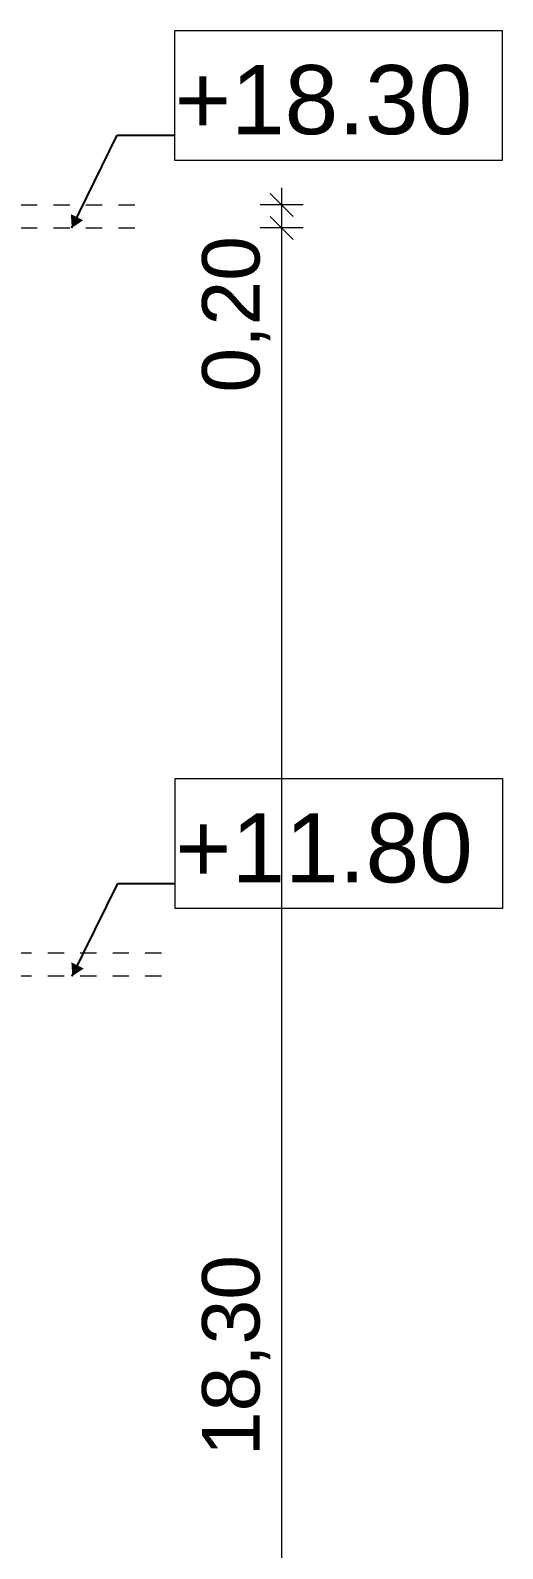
# Model space of a CAD drawing. Header units: millimetres. Extents: x 365175 to 2667127, y -330297 to -162108.
# Drawn here: x 2394143 to 2398248, y -317107 to -303917 of the extents above; entities that cross this region are included whole.
import ezdxf

# ---------------------------------------------------------------- set-up
doc = ezdxf.new("R2010")
doc.units = ezdxf.units.MM
doc.header["$MEASUREMENT"] = 0
doc.linetypes.add('Dashed', pattern=[282.222223, 141.111112, -141.111112])
doc.layers.add('Cotations - 1_100', color=7, linetype='Continuous')
doc.layers.add('Cotations - Altitudes & Niveaux', color=7, linetype='Continuous')
doc.styles.add('STYLE_GENERE_4', font='')
doc.styles.add('STYLE_GENERE_7', font='')
doc.styles.get('STYLE_GENERE_4').set_extended_font_data('Arial')
doc.styles.get('STYLE_GENERE_7').set_extended_font_data('Arial Unicode MS')
doc.dimstyles.new('STYLE_GENERE__3', dxfattribs={"dimtxt": 500, "dimasz": 190, "dimexe": 0.18, "dimexo": 0.0625, "dimgap": 0, "dimtad": 1, "dimlfac": 0.001, "dimzin": 0, "dimdsep": 46, "dimtxsty": 'STYLE_GENERE_4', "dimblk": 'ARROWHEAD_6', "dimblk1": 'ARROWHEAD_6', "dimblk2": 'ARROWHEAD_6', "dimcen": 0.09, "dimse1": 1, "dimse2": 1, "dimclrd": 5, "dimclre": 5, "dimclrt": 5, "dimazin": 0, "dimtfac": 1, "dimtdec": 4, "dimtmove": 0, "dimatfit": 3, "dimfxl": 0, "dimtolj": 1, "dimtzin": 0, "dimarcsym": 0})
doc.dimstyles.new('STYLE_GENERE__6', dxfattribs={"dimtxt": 0.18, "dimasz": 114, "dimexe": 0.18, "dimexo": 0.0625, "dimgap": 0, "dimtad": 0, "dimtih": 1, "dimtoh": 1, "dimdec": 4, "dimzin": 0, "dimdsep": 46, "dimcen": 0.09, "dimadec": 0, "dimazin": 0, "dimtfac": 1, "dimtdec": 4, "dimtmove": 0, "dimatfit": 3, "dimldrblk": 'ARROWHEAD_16', "dimfxl": 0, "dimtolj": 1, "dimtzin": 0, "dimarcsym": 0})

# ---------------------------------------------------------------- blocks, each defined once
blk = doc.blocks.new('*D1934', base_point=(2775448, -323934))
at = {"layer": 'Cotations - 1_100', "color": 5, "linetype": 'Continuous', "lineweight": 5}
for p, q in [((2396428, -305734), (2396228, -305534)), ((2396515, -305634), (2396140, -305634)), ((2396328, -323934), (2396328, -305634)), ((2396515, -323934), (2396140, -323934)), ((2396228, -323834), (2396428, -324034)), ((2396328, -324084), (2396328, -323934))]:
    blk.add_line(p, q, dxfattribs=at)
at = {"layer": 'Cotations - 1_100', "color": 5, "lineweight": 5, "char_height": 500, "attachment_point": 7, "rotation": 90, "style": 'STYLE_GENERE_4'}
for s, insert in [('\\A1;{\\pql;\\fArial|b0|i0|c0|p38;0,20}', (2396228, -307064)), ('\\A1;{\\pql;\\fArial|b0|i0|c0|p38;18,30}', (2396228, -316304))]:
    blk.add_mtext(s, dxfattribs=dict(at, insert=insert))
blk = doc.blocks.new('ARROWHEAD_6')
at = {"color": 0, "linetype": 'Continuous', "lineweight": 0}
for p, q in [((0, 0), (-1, 0)), ((-0.5, -0.5), (0.5, 0.5))]:
    blk.add_line(p, q, dxfattribs=at)
blk = doc.blocks.new('*D1935', base_point=(2775448, -323934))
at = {"layer": 'Cotations - 1_100', "color": 5, "linetype": 'Continuous', "lineweight": 5}
for p, q in [((2396228, -305334), (2396428, -305534)), ((2396328, -305434), (2396328, -305284)), ((2396515, -305434), (2396140, -305434)), ((2396328, -305634), (2396328, -305434)), ((2396428, -305734), (2396228, -305534)), ((2396515, -305634), (2396140, -305634))]:
    blk.add_line(p, q, dxfattribs=at)
blk = doc.blocks.new('ARROWHEAD_16')
at = {"linetype": 'Continuous', "lineweight": 0}
blk.add_hatch(color=0, dxfattribs=at).paths.add_polyline_path([(-0.9093, 0.525), (0, 0), (-0.9093, -0.525)])
at = {"color": 0, "linetype": 'Continuous', "lineweight": 0}
blk.add_line((0, 0), (-1, 0), dxfattribs=at)

msp = doc.modelspace()

# ---------------------------------------------------------------- linework, layer by layer
at = {"color": 12, "linetype": 'Dashed', "lineweight": 5, "true_color": 0xcc0000}
for p, q in [((2377974.893, -305433.55), (2395141.291, -305433.55)), ((2377974.893, -305633.55), (2395141.291, -305633.55)), ((2395282.087, -311933.55), (2336113.667, -311933.55)), ((2395282.087, -312133.55), (2336113.667, -312133.55))]:
    msp.add_line(p, q, dxfattribs=at)
at = {"layer": 'Cotations - Altitudes & Niveaux', "color": 176, "linetype": 'Continuous', "lineweight": 5, "true_color": 0x000066, "flags": 128}
for points in [[(2395397.071, -303917.256), (2398243.192, -303917.256), (2398243.192, -305046.671), (2395397.071, -305046.671)], [(2395401.789, -310417.257), (2398247.909, -310417.257), (2398247.909, -311546.671), (2395401.789, -311546.671)]]:
    msp.add_lwpolyline(points, close=True, dxfattribs=at)

# ---------------------------------------------------------------- texts
at = {"layer": 'Cotations - Altitudes & Niveaux', "color": 7, "linetype": 'Continuous', "lineweight": 5, "char_height": 600, "attachment_point": 7, "style": 'STYLE_GENERE_7'}
for s, insert in [('\\A1;{\\pql;\\fArial Unicode MS|b0|i0|c0|p34;+18.\\fArial Unicode MS|b0|i0|c0|p34;3\\fArial Unicode MS|b0|i0|c0|p34;0 }', (2395397.071, -304827.593)), ('\\A1;{\\pql;\\fArial Unicode MS|b0|i0|c0|p34;+1\\fArial Unicode MS|b0|i0|c0|p34;1\\fArial Unicode MS|b0|i0|c0|p34;.\\fArial Unicode MS|b0|i0|c0|p34;8\\fArial Unicode MS|b0|i0|c0|p34;0 }', (2395401.789, -311327.594))]:
    msp.add_mtext(s, dxfattribs=dict(at, insert=insert))

# ---------------------------------------------------------------- dimensions: what is measured, and where the dimension line sits
at = {"layer": 'Cotations - 1_100', "color": 5, "linetype": 'Continuous', "lineweight": 5}
for base, p1, p2, picture, middle in [((2396327.978, -305433.55), (2395141.291, -305633.55), (2395141.291, -305433.55), '*D1935', (2395977.978, -306414.428)), ((2396327.978, -305633.55), (2395244.729, -323933.55), (2395141.291, -305633.55), '*D1934', (2395977.978, -315463.55))]:
    dim = msp.add_linear_dim(base=base, p1=p1, p2=p2, angle=90, dimstyle='STYLE_GENERE__3', dxfattribs=at)
    dim.commit()
    dim.dimension.update_dxf_attribs({"geometry": picture, "text_midpoint": middle, "dimtype": 160, "text_rotation": 90})

# ---------------------------------------------------------------- leaders
at = {"layer": 'Cotations - Altitudes & Niveaux', "color": 176, "linetype": 'Continuous', "lineweight": 5, "true_color": 0x000066, "annotation_type": 0, "has_hookline": 1, "hookline_direction": 0, "text_width": 2504.203}
for points in [[(2394502.645, -305633.55), (2394897.071, -304827.593), (2395397.071, -304827.593)], [(2394507.363, -312133.55), (2394901.789, -311327.594), (2395401.789, -311327.594)]]:
    msp.add_leader(points, dimstyle='STYLE_GENERE__6', dxfattribs=at)

doc.saveas('drawing.dxf')
